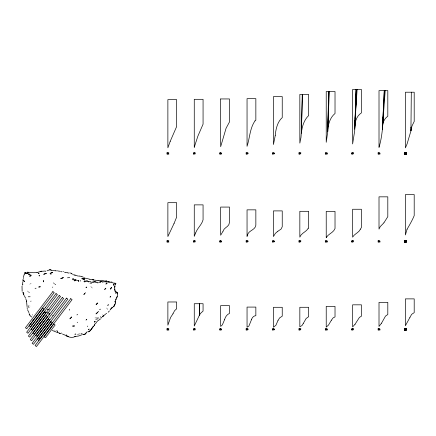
<?xml version="1.0" encoding="UTF-8"?>
<svg xmlns="http://www.w3.org/2000/svg" width="436" height="436" viewBox="0 0 436 436"><rect width="100%" height="100%" fill="white"/><g stroke="black" fill="none" stroke-linecap="round" stroke-linejoin="round"><path stroke-width="0.33" stroke-dasharray="2.18 1.64" d="M82.322 333.208L81.914 333.164L81.832 333.763L81.281 334.009M52.647 287.885L52.914 286.872L52.669 287.177M75.564 334.21L75.275 334.772L75.264 333.872L76.104 334.058M29.877 284.332L30.149 283.841L31.169 283.689M75.264 333.872L74.376 334.33M97.56 319.425L96.754 319.43L96.536 318.994L99.272 318.52M96.536 319.081L95.299 319.228M94.934 317.969L95.74 317.724M76.91 334.57L80.409 334.592M78.709 333.894L80.447 333.916M97.604 318.656L97.56 317.833L99.288 317.877M95.893 318.732L96.536 318.994M56.031 330.619L57.786 330.706M54.298 330.008L55.105 330.161M100.476 317.081L101.01 317.239L100.16 316.291M61.089 332.826L61.716 333.033M29.653 305.87L30.046 306.067M65.978 334.298L66.615 334.706M27.403 290.948L29.795 293.221L29.136 292.065M90.792 286.517L92.677 288.425M97.56 317.833L98.465 318.776M106.613 307.963L107.796 309.505M102.716 314.683L103.021 315.092M32.15 314.247L32.286 315.397M81.914 333.164L82.001 334.14M96.672 317.125L96.727 317.828M54.653 283.896L53.366 282.822L55.661 284.763L54.653 283.896M109.278 282.648L108.918 282.141L109.469 282.98L109.278 282.648"/><path stroke-width="0.65" d="M410.968 127.328L410.963 130.838L410.968 127.247M410.968 127.094L411.312 92.214M382.579 125.9C382.754 122.124 384.661 118.379 387.806 116.232L387.806 90.606L379.009 90.606L379.009 147.39C381.74 138.256 382.661 128.702 383.075 119.202M78.589 281.253L78.594 280.299L78.589 281.253L78.932 280.909M199.306 315.451L200.484 313.43L203.067 311.064L203.067 303.718L194.265 303.718L194.265 326.024L199.306 315.451L199.416 303.718M327.725 131.776L326.226 142.327L326.226 91.555L335.022 91.555L335.022 113.507C329.681 117.818 327.916 125.203 327.725 131.776L327.747 130.364M301.385 131.786L300.982 137.422L299.837 143.133L299.837 94.432L308.633 94.432L308.633 115.605C303.897 120.025 302.017 126.898 301.352 133.144M301.38 131.955L302.257 94.432M327.839 126.811L328.646 91.555M199.301 315.462L199.634 303.718M301.352 132.92L301.39 131.667M301.39 131.645L302.475 94.432M327.736 131.269L327.888 125.933M327.916 124.958L328.864 91.555M30.117 274.593L29.212 274.871L29.239 273.999L28.918 274.446L28.422 274.048M355.024 121.088L355.989 89.451M354.795 125.208L354.735 130.571L352.62 143.984L352.62 89.451L361.417 89.451L361.417 112.88C357.182 115.535 355.356 120.445 354.795 125.208L354.909 123.415M354.779 129.198L354.959 124.102M355.133 119.072L356.174 89.451M327.954 124.086L329.305 91.555M22.819 281.803L22.628 284.223M355.111 119.96L354.8 127.535L354.964 123.933M355.187 118.096L356.365 89.451M327.681 130.587L327.959 123.884M355.493 112.406L356.55 89.451M382.432 129.176L384.236 90.606M83.892 281.503L84.846 281.988L84.867 280.446M382.432 129.132L384.372 90.606M355.52 112.003L355.547 111.48M114.75 287.177L114.924 285.411M354.779 125.65L355.553 111.354M355.558 111.262L356.735 89.451M28.651 306.372L28.683 305.767M382.53 127.089L383.124 116.832M354.877 123.933L354.904 123.497M354.915 123.377L357.111 89.451M22.863 280.937L23.059 279.209M383.031 119.851L385.195 90.606M97.877 283.084L97.936 282.25L96.089 282.365L94.841 281.732L94.372 282.147L92.585 282.332L90.868 282.108L90.634 281.667L88.595 281.678M117.159 296.545L116.63 297.516M88.274 282.038L88.328 281.378M115.409 284.839L115.813 283.378L114.472 283.046M117.486 294.703L117.115 292.507L115.6 291.303L115.704 292.322L115.496 291.515M49.039 314.781L49.175 313.277L49.268 314.601M23.402 277.476L24.056 274.735M24.274 274.625L24.601 273.737M117.409 295.025L117.284 296.502L115.845 299.886M80.382 281.133L80.469 280.446M105.027 281.509L104.951 282.119L105.299 281.743M22.514 285.149L22.879 284.239M114.881 286.294L114.712 287.324L114.848 286.588M110.172 309.92L112.063 307.271M106.744 282.005L106.842 281.454L105.915 281.531M115.126 303.794L114.085 306.077L110.782 309.015M410.935 130.533L411.982 125.982L414.2 121.459L414.2 92.214L405.404 92.214L405.404 147.902L407.022 144.109L410.963 130.838M115.268 303.908L115.344 301.309M22.018 286.13L22.132 291.33M95.146 323.725L94.459 324.597M87.783 331.845L88.84 331.742L89.936 330.962L94.399 325.223M98.814 282.261L100.607 282.103L100.694 281.683L101.572 281.542M115.763 299.745L115.943 298.9M24.792 273.476L25.152 272.429L24.999 272.86M115.175 302.328L115.486 300.66L114.924 301.707L115.333 301.025M353.411 153.941L353.672 152.753L353.149 152.883M353.411 241.915L353.672 240.727L353.149 240.857M353.411 329.883L353.672 328.7L353.149 328.831M405.949 241.849L405.932 240.727L406.308 240.786L406.063 241.915L405.796 241.648M59.879 333.486L59.585 333.033L59.879 333.486L61.323 333.611M91.647 329.158L92.165 327.763M75.897 280.468L74.583 280.844L75.15 279.667L76.376 280.005M274.168 152.753L273.906 153.674L274.566 153.674M274.168 240.727L273.906 241.648L274.566 241.648M274.168 328.7L273.906 329.621L274.566 329.621M405.998 152.753L405.731 153.674L406.526 153.674M405.867 153.674L406.129 152.753L406.461 153.412L406.063 153.941L405.796 153.674M405.998 240.727L405.731 241.648L406.526 241.648M405.867 241.648L406.129 240.727L406.461 241.386L406.063 241.915L406.325 241.648M405.998 328.7L405.731 329.621L406.526 329.621M405.867 329.621L406.129 328.7L406.461 329.36L406.063 329.883L405.796 329.621M114.085 306.077L114.287 305.516M93.402 326.297L92.764 326.935M86.088 332.875L85.761 333.404L86.96 331.883M33.474 320.547L33.458 319.85M25.68 273.159L25.255 273.481L25.473 272.663L24.983 272.609M223.063 231.124C224.12 227.249 229.292 226.998 229.456 222.42L229.456 207.073L220.66 207.073L220.66 235.233L223.009 231.238M84.606 281.585L84.835 281.111M74.583 280.844L75.15 279.667M409.949 317.337L411.66 314.323L414.2 312.65L414.2 298.878L405.404 298.878L405.404 325.719L409.944 317.353M83.45 334.668L84.927 334.232L85.805 333.355M101.054 318.16L101.681 317.326M84.927 334.232L85.293 333.589M99.615 309.756L100.444 309.146M115.398 284.059L115.769 283.438L114.761 283.64M23.255 293.03L23.288 292.442M115.131 291.608L115.202 290.763M404.875 153.941L405.36 153.161L404.875 152.949M405.164 241.135L404.679 241.915L405.404 241.915M404.744 241.915L405.229 241.135L404.679 240.923M404.875 241.915L405.36 241.135L404.875 240.923M404.875 329.883L405.36 329.109L404.875 328.897M96.067 322.782L97.413 321.081L100.503 318.956M115.687 293.548L116.483 292.316L117.082 292.551L117.126 293.063M383.931 222.785L387.806 216.67L387.806 196.838L379.009 196.838L379.009 229.107L380.247 226.578L383.876 222.872M57.481 332.472L57.623 331.48L57.312 331.791M33.043 319.817L33.169 320.449M100.607 282.103L101.435 281.552L104.373 281.623M31.506 317.048L31.038 316.65M94.361 325.376L94.825 324.733M254.984 120.892C249.779 128.413 249.85 137.88 247.049 146.333L247.049 98.672L255.85 98.672L255.85 120.096L254.984 120.886M326.755 153.281L327.283 153.543L327.016 153.941L326.755 153.281L327.153 152.753M326.755 241.255L327.283 241.517L327.016 241.915L326.755 241.255L327.153 240.727M406.194 153.281L406.194 153.941L406.194 152.753L405.796 153.281L406.461 153.014M405.932 153.281L406.325 152.753L406.325 153.941M406.325 153.412L405.932 153.941L406.417 153.161L405.932 152.949M326.755 329.224L327.283 329.491L327.016 329.883L326.755 329.224L327.153 328.7M405.949 241.435L406.461 241.517L406.194 241.915L406.194 240.727L405.796 241.255L406.461 240.988M406.325 241.915L406.325 240.727L405.932 241.255L406.172 241.435M406.325 241.386L405.932 241.915L406.417 241.135L405.932 240.923M406.194 329.224L406.194 329.883L406.194 328.7L405.796 329.224L406.461 328.962M405.932 329.224L406.325 328.7L406.325 329.883M52.456 270.702L50.124 269.715L49.524 269.939M40.761 330.973L40.968 330.701M51.126 324.161L51.432 323.763M94.841 281.732L96.176 281.928M88.808 331.785L90.835 330.047M95.931 323.201L95.528 323.458M29.621 314.574L29.283 314.089L30.226 315.691M84.551 293.581L83.826 294.529L85.543 292.73M106.776 282.997L105.992 284.016L106.776 282.997L107.621 282.975M22.721 292.578L23.048 293.134M49.906 269.71L47.023 270.838M109.436 310.928L108.155 312.247M108.09 305.091L108.422 304.715L107.594 305.462M88.437 329.818L89.178 329.033L88.764 329.382M39.066 275.579L39.562 275.192M405.796 329.093L406.308 329.175M102.694 282.675L103.049 282.31M87.358 326.471L87.745 326.079M23.364 278.402L23.648 278.119M194.925 153.014L195.192 152.753L195.192 153.941M247.713 153.281L248.106 153.014L247.577 152.753M194.925 240.988L195.192 240.727L195.192 241.915M247.713 241.255L248.106 240.988L247.577 240.727M194.925 328.962L195.192 328.7L195.192 329.883M404.81 153.014L405.071 152.753L405.071 153.941M404.875 153.014L405.137 152.753L405.137 153.941M405.006 153.014L405.273 152.753L405.273 153.941M405.796 153.014L406.063 152.753L406.063 153.281M406.063 153.014L406.325 152.753L406.063 153.941L406.325 153.674M247.713 329.224L248.106 328.962L247.577 328.7M404.81 240.988L405.071 240.727L405.071 241.915M404.875 240.988L405.137 240.727L405.137 241.915M405.006 240.988L405.273 240.727L405.273 241.915M405.796 240.988L406.063 240.727L406.308 241.435M404.81 328.962L405.071 328.7L405.071 329.883M404.875 328.962L405.137 328.7L405.137 329.883M405.006 328.962L405.273 328.7L405.273 329.883M405.796 328.962L406.063 328.7L406.063 329.224M406.063 328.962L406.325 328.7L406.063 329.883L406.325 329.621M98.58 311.348L95.991 313.92L97.768 312.35M30.727 301.385L31.032 301.091M91.059 329.551L91.691 328.957L91.146 329.393M102.269 316.912L105.681 314.018M86.017 320.106L86.829 319.375L86.333 319.73M25.255 273.481L26.051 272.794L25.533 272.871M110.014 282.305L111.256 281.956M39.823 323.675L40.085 323.452L40.368 323.986M277.885 231.249L281.046 229.107L282.239 226.775L282.239 210.899L273.443 210.899L273.443 236.557L275.394 233.315L277.797 231.303M108.281 282.359L108.624 282.065M87.276 280.506L87.418 280.991M52.674 315.539L52.958 315.321M106.117 313.702L106.64 313.348M77.695 314.503L76.921 314.896M28.378 307.097L29.136 307.266M26.454 273.328L25.975 273.546L26.819 272.99L26.225 273.045M77.21 322.427L77.652 322.237M81.69 334.875L78.714 335.971L74.812 336.625L75.248 336.494C72.447 338.102 69.008 337.453 66.436 335.715L68.403 336.734L63.187 334.276M37.654 272.38L40.755 271.361L45.11 271.05M113.633 306.192L114.118 306.039M30.918 275.879L29.637 276.266L31.392 275.198L30.079 275.078M85.216 281.634L88.007 281.645M99.779 281.879L100.694 281.683M35.076 288.365L36.046 288.218M84.006 334.401L82.475 334.559M67.493 277.814L69.706 277.47M61.983 271.535L61.743 271.89M36.602 272.707L37.496 272.576M36.406 272.538L33.926 272.74L27.332 272.217L28.324 272.298M84.415 334.248L84.971 334.172M73.019 326.133L74.567 325.965L72.327 326.052M68 273.072L68.877 272.98M97.642 280.528L98.383 280.495M97.381 280.555L89.881 279.362M94.459 281.721L92.683 281.836M55.536 270.74L52.925 270.663M98.591 280.473L101.904 280.304L103.659 280.664M114.499 304.59L114.979 304.579M26.994 273.236L27.593 273.225L26.732 273.699L28.444 273.41M104.477 280.871L105.354 280.86M28.231 296.769L30.128 296.742M166.95 152.622L166.95 154.072M168.007 152.622L168.007 154.072M193.475 152.622L193.475 154.072M194.532 152.622L194.532 154.072M219.733 152.622L219.733 154.072M220.79 152.622L220.79 154.072M246.127 152.622L246.127 154.072M247.185 152.622L247.185 154.072M272.451 152.622L272.451 154.072M273.508 152.622L273.508 154.072M298.911 152.622L298.911 154.072M299.968 152.622L299.968 154.072M325.305 152.622L325.305 154.072M326.357 152.622L326.357 154.072M351.694 152.622L351.694 154.072M352.751 152.622L352.751 154.072M378.088 152.622L378.088 154.072M379.14 152.622L379.14 154.072M404.281 152.622L404.744 152.622M405.338 152.622L405.796 152.622L405.796 154.072M300.889 152.753L300.36 152.753L300.36 153.281L300.889 153.543L300.36 153.941M405.12 152.813L405.12 153.875M405.796 152.753L406.461 152.753L406.194 153.941L405.932 153.674M406.461 153.412L405.796 153.145M406.308 153.875L405.949 153.875L405.932 152.753M221.717 153.941L221.188 153.941L221.673 153.161L221.188 152.949M247.577 153.941L248.106 153.674L247.844 153.281M405.404 153.941L404.679 153.941L405.229 153.161L404.679 152.949M406.461 153.941L405.796 153.941L406.287 153.161L405.796 152.949M167.217 154.006L167.746 154.006M168.405 154.006L168.934 154.006M193.742 154.006L194.265 154.006M220 154.006L220.529 154.006M246.389 154.006L246.918 154.006M272.718 154.006L273.247 154.006M299.178 154.006L299.701 154.006M325.567 154.006L326.095 154.006M326.755 154.006L327.283 154.006M351.961 154.006L352.484 154.006M378.35 154.006L378.879 154.006M379.538 154.006L380.067 154.006M406.461 154.006L404.281 154.072L404.346 152.622M166.95 240.59L166.95 242.045M168.007 240.59L168.007 242.045M193.475 240.59L193.475 242.045M194.532 240.59L194.532 242.045M219.733 240.59L219.733 242.045M220.79 240.59L220.79 242.045M246.127 240.59L246.127 242.045M247.185 240.59L247.185 242.045M272.451 240.59L272.451 242.045M273.508 240.59L273.508 242.045M298.911 240.59L298.911 242.045M299.968 240.59L299.968 242.045M325.305 240.59L325.305 242.045M326.357 240.59L326.357 242.045M351.694 240.59L351.694 242.045M352.751 240.59L352.751 242.045M378.088 240.59L378.088 242.045M379.14 240.59L379.14 242.045M404.744 240.59L404.281 240.59L404.346 242.045M405.338 240.59L405.796 240.59L405.796 242.045L405.338 242.045M300.889 240.727L300.36 240.727L300.36 241.255L300.889 241.517L300.36 241.915M405.796 240.727L406.461 240.727L406.194 241.915L405.932 241.648M405.12 240.786L404.897 241.849M406.461 241.386L405.796 241.119M221.717 241.915L221.188 241.915L221.673 241.135L221.188 240.923M247.577 241.915L248.106 241.648L247.844 241.255M406.461 241.915L405.796 241.915L406.287 241.135L405.796 240.923M167.217 241.98L167.746 241.98M168.405 241.98L168.934 241.98M193.742 241.98L194.265 241.98M220 241.98L220.529 241.98M246.389 241.98L246.918 241.98M272.718 241.98L273.247 241.98M299.178 241.98L299.701 241.98M325.567 241.98L326.095 241.98M326.755 241.98L327.283 241.98M351.961 241.98L352.484 241.98M378.35 241.98L378.879 241.98M379.538 241.98L380.067 241.98M404.744 241.98L405.273 241.98M405.796 241.98L406.461 241.98M404.281 242.045L404.744 242.045M85.979 280.577L86.601 280.577M166.95 328.564L166.95 330.019M168.007 328.564L168.007 330.019M193.475 328.564L193.475 330.019M194.532 328.564L194.532 330.019M219.733 328.564L219.733 330.019M220.79 328.564L220.79 330.019M246.127 328.564L246.127 330.019M247.185 328.564L247.185 330.019M272.451 328.564L272.451 330.019M273.508 328.564L273.508 330.019M298.911 328.564L298.911 330.019M299.968 328.564L299.968 330.019M325.305 328.564L325.305 330.019M326.357 328.564L326.357 330.019M351.694 328.564L351.694 330.019M352.751 328.564L352.751 330.019M378.088 328.564L378.088 330.019M379.14 328.564L379.14 330.019M404.744 328.564L404.281 328.564L404.346 330.019M405.338 328.564L405.796 328.564L405.796 330.019M300.889 328.7L300.36 328.7L300.36 329.224L300.889 329.491L300.36 329.883M405.796 328.7L406.461 328.7L406.194 329.883L405.932 329.621M405.12 328.76L405.12 329.823M405.949 328.76L406.308 328.76M406.063 329.36L406.461 329.36M406.308 329.823L405.949 329.823L405.932 328.7M221.717 329.883L221.188 329.883L221.673 329.109L221.188 328.897M247.577 329.883L248.106 329.621L247.844 329.224M405.404 329.883L404.679 329.883L405.229 329.109L404.679 328.897M406.461 329.883L405.796 329.883L406.287 329.109L405.796 328.897M167.217 329.954L167.746 329.954M168.405 329.954L168.934 329.954M193.742 329.954L194.265 329.954M220 329.954L220.529 329.954M246.389 329.954L246.918 329.954M272.718 329.954L273.247 329.954M299.178 329.954L299.701 329.954M325.567 329.954L326.095 329.954M326.755 329.954L327.283 329.954M351.961 329.954L352.484 329.954M378.35 329.954L378.879 329.954M379.538 329.954L380.067 329.954M404.281 330.019L406.461 329.954M72.85 279.787L74.839 279.863M55.595 270.832L56.473 270.86M89.93 283.1L91.658 283.226M67.803 272.756L65.264 272.342M108.335 281.525L109.714 281.607M58.19 271.018L59.939 271.257M78.453 276.032L79.336 276.092M76.774 280.522L78.333 280.708M83.521 278.964L84.48 279.062L81.772 278.697L84.54 279.04L82.649 278.833M81.99 276.767L83.102 276.991M79.624 276.043L81.919 276.604M59.378 333.262L59.917 333.338M75.106 275.209L73.281 274.724M45.273 271.159L45.655 271.219M69.76 272.914L71.117 273.225L71.466 273.677M113.752 283.117L114.178 283.193M60.659 271.514L61.225 271.617M87.625 278.691L84.693 278.086L83.756 277.465M88.088 278.806L89.8 279.242M50.353 269.884L51.203 270.097M64.501 272.178L65.024 272.309M107.234 281.351L108.379 281.814M92.318 279.541L93.473 279.885L92.301 279.476M77.924 276.037L74.769 274.991M52.293 330.466L56.816 332.265M63.133 271.557L63.498 271.677M57.121 270.767L57.552 270.925M58.778 333.017L57.672 332.188M62.424 333.998L62.795 334.145M405.932 328.897L406.417 329.109L405.932 329.883L406.325 329.36L406.085 329.175M112.575 282.441L111.801 282.087M39.496 319.098L39.12 318.885M44.706 326.504L45.181 326.76M114.695 290.757L115.071 290.976M27.392 309.015L27.724 309.211M115.714 283.825L115.813 283.378M45.398 312.71L45.742 312.928M38.651 337.818L40.063 338.723M116.679 292.6L117.42 293.085L117.524 293.722M42.788 321.85L43.328 322.209M72.621 274.315L71.542 273.579M23.331 292.905L23.849 293.265M36.166 316.661L36.559 316.999M44.347 312.002L44.674 312.236M30.427 324.21L31.757 325.223M50.194 322.624L50.483 322.853M405.932 153.145L406.325 153.543M405.932 241.119L406.325 241.517M405.932 329.093L406.325 329.491M23.958 281.057L24.307 281.46L23.604 280.403L24.307 281.46M47.682 312.301L48.025 312.972M28.918 274.446L29.212 274.871M29.479 314.525L29.921 315.184M24.247 295.575L23.272 293.793M29.239 273.999L29.506 274.527M25.457 297.952L24.547 296.175M27.713 310.154L28.918 312.617M30.82 316.165L31.016 316.678M45.464 307.473L45.606 307.838M25.784 298.807L26.111 299.739M113.028 282.686L113.224 283.329M111.06 282.125L111.229 282.659M115.039 290.327L114.668 288.038M39.191 275.579L39.278 276.043M29.114 313.609L29.201 314.192M69.509 309.2L69.564 310.187M27.136 307.549L27.179 308.416M114.537 289.057L114.581 289.924M26.498 300.742L27.081 306.682M406.085 152.813L406.085 153.875M406.085 240.786L406.085 241.849M406.085 328.76L406.085 329.823M405.665 152.622L405.665 154.072M405.665 240.59L405.665 242.045M405.665 328.564L405.665 330.019M405.6 152.622L405.6 154.072M405.6 240.59L405.6 242.045M405.6 328.564L405.6 330.019M405.469 152.622L405.535 154.072M405.469 240.59L405.535 242.045M405.469 328.564L405.535 330.019M404.613 152.622L404.613 154.072M404.613 240.59L404.613 242.045M404.613 328.564L404.613 330.019M404.477 152.622L404.477 154.072M404.477 240.59L404.477 242.045M404.477 328.564L404.477 330.019M404.412 152.622L404.412 154.072M404.412 240.59L404.412 242.045M404.412 328.564L404.412 330.019M274.369 153.412L274.369 153.941M274.369 241.386L274.369 241.915M274.369 329.36L274.369 329.883M220.66 98.945L220.66 146.698L226.082 128.233L229.456 121.966L229.456 98.945L220.66 98.945M275.214 135.71L273.443 144.55L273.443 96.601L282.239 96.601L282.239 117.627C277.269 121.966 275.792 129.394 275.214 135.71M407.077 229.194L405.404 234.966L405.404 194.581L414.2 194.581L414.2 215.657C412.216 220.398 409.66 224.867 407.077 229.194M194.538 146.398L194.265 147.363L194.265 99.315L203.067 99.315L203.067 124.167L197.879 136.146L194.538 146.398M251.55 319.528L248.891 326.063L247.049 327.218L247.049 307.086L255.85 307.086L255.85 315.702C253.714 315.724 252.09 317.593 251.55 319.528M174.057 223.439L167.876 236.546L167.876 202.685L176.673 202.685L176.673 217.041L174.057 223.439M172.967 313.827L170.612 317.397L167.876 325.207L167.876 301.974L176.673 301.974L176.673 308.764L174.558 310.721L172.967 313.827M247.441 235.211L247.049 236.426L247.049 209.847L255.85 209.847L255.85 225.254C255.131 230.328 248.4 230.301 247.441 235.211M26.509 300.835L26.547 301.39L26.509 300.835M195.611 232.977L194.265 236.361L194.265 204.871L203.067 204.871L203.067 219.837C201.672 224.916 197.377 228.099 195.611 232.977M224.622 319.561L222.387 324.825L220.66 326.439L220.66 305.609L229.456 305.609L229.456 313.473C226.943 314.47 225.276 316.983 224.622 319.561M170.209 141.335L167.876 147.804L167.876 99.637L176.673 99.637L176.673 126.495L170.209 141.335M278.005 320.476L275.874 325.321L273.443 327.218L273.443 307.298L282.239 307.298L282.239 316.171L279.585 317.942L278.026 320.438M303.205 323.61L302.001 325.534L299.837 326.82L299.837 307.282L308.633 307.282L308.633 316.716L306.143 318.465L303.205 323.61M331.415 320.177L328.499 325.082L326.226 327.104L326.226 306.383L335.022 306.383L335.022 316.901L333.137 317.866L331.415 320.177M360.425 229.156C358.866 232.731 354.446 233.794 352.62 237.157L352.62 209.258L361.417 209.258L361.417 227.494L360.425 229.156M381.533 323.174L379.009 326.455L379.009 302.371L387.806 302.371L387.806 314.525L385.506 316.073L381.533 323.174M308.148 228.48C306.094 231.996 301.271 233.009 299.837 237.162L299.837 211.307L308.633 211.307L308.633 227.668L308.148 228.48M355.029 324.286L352.62 326.913L352.62 304.829L361.417 304.829L361.417 316.214L359.417 317.397L355.029 324.286M113.785 284.632L113.415 285.28L114.15 284.245L113.785 284.632M326.504 237.179L326.226 237.582L326.226 211.4L335.022 211.4L335.022 228.551C333.475 232.65 328.739 233.674 326.504 237.179M110.363 296.714L110.036 297.194L110.793 296.344L110.363 296.714M111.027 288.142L110.313 289.133L111.681 287.302L111.027 288.142M95.13 321.261L94.361 322.057L95.13 321.261M41.78 324.389L41.584 324.646L41.78 324.389M52.887 291.597L25.43 327.741L26.76 328.749L54.217 292.611L52.887 291.597M42.69 308.072L29.196 325.834L30.525 326.847L44.025 309.08L42.69 308.072M56.026 293.581L26.645 332.248L27.975 333.257L57.356 294.589L56.026 293.581M44.706 311.527L31.185 329.316L32.52 330.33L46.036 312.541L44.706 311.527M59.192 295.521L28.373 336.074L29.703 337.088L60.522 296.529L59.192 295.521M46.243 315.61L32.902 333.169L34.237 334.178L47.573 316.623L46.243 315.61M62.299 297.537L30.275 339.677L31.605 340.69L63.629 298.551L62.299 297.537M48.391 318.896L35.845 335.404L37.174 336.412L49.72 319.904L48.391 318.896M66.495 298.12L32.16 343.301L33.496 344.315L67.825 299.134L66.495 298.12M50.914 321.681L37.42 339.442L38.831 340.347L52.244 322.689L50.914 321.681M70.746 298.638L35.103 345.541L36.433 346.549L72.076 299.641L70.746 298.638M53.786 324.008L44.118 336.728L45.448 337.742L55.116 325.022L53.786 324.008M71.657 317.021L69.973 318.781L71.657 317.021M103.316 315.773L102.825 316.4L103.316 315.773M105.447 288.578L104.656 289.493L105.85 288.212L105.447 288.578M96.945 303.783L96.073 304.737L97.735 302.966L96.945 303.783M379.914 153.232L379.691 153.875L379.691 152.813L379.914 153.232M379.914 241.201L379.691 241.849L379.691 240.786L379.914 241.201M379.914 329.175L379.691 329.823L379.691 328.76L379.914 329.175M86.715 287.106L86.061 287.651L86.715 287.106M72.959 278.887L72.567 279.187L73.477 278.893L72.959 278.887M51.268 272.773L50.151 273.427L50.963 274.124L50.151 273.427L52.734 272.533L51.268 272.773M62.086 278.054L60.724 278.691L63.443 277.601L62.086 278.054M45.055 273.781L43.693 274.293L46.418 273.339L45.055 273.781M49.938 329.578L49.235 329.502L49.938 329.578M106.482 281.04L105.572 281.269L106.956 281.089L106.482 281.04M40.248 286.774L38.815 287.024L40.248 286.774M41.131 271.301L40.755 271.361L41.714 271.23L41.131 271.301M39.038 273.198L38.259 273.301L39.038 273.198M48.265 309.293L47.519 309.315L49.181 309.44L48.265 309.293M167.593 152.813L167.37 153.875L167.593 152.813M168.781 152.813L168.558 153.875L168.781 152.813M194.118 152.813L193.889 153.875L194.118 152.813M220.376 152.813L220.153 153.875L220.376 152.813M246.765 152.813L246.542 153.875L246.765 152.813M273.094 152.813L272.871 153.875L273.094 152.813M299.554 152.813L299.325 153.875L299.554 152.813M325.943 152.813L325.719 153.875L325.943 152.813M352.337 152.813L352.114 153.875L352.337 152.813M378.726 152.813L378.503 153.875L378.726 152.813M167.593 240.786L167.37 241.849L167.593 240.786M168.781 240.786L168.558 241.849L168.781 240.786M194.118 240.786L193.889 241.849L194.118 240.786M220.376 240.786L220.153 241.849L220.376 240.786M246.765 240.786L246.542 241.849L246.765 240.786M273.094 240.786L272.871 241.849L273.094 240.786M299.554 240.786L299.325 241.849L299.554 240.786M325.943 240.786L325.719 241.849L325.943 240.786M352.337 240.786L352.114 241.849L352.337 240.786M378.726 240.786L378.503 241.849L378.726 240.786M167.593 328.76L167.37 329.823L167.593 328.76M168.781 328.76L168.558 329.823L168.781 328.76M194.118 328.76L193.889 329.823L194.118 328.76M220.376 328.76L220.153 329.823L220.376 328.76M246.765 328.76L246.542 329.823L246.765 328.76M273.094 328.76L272.871 329.823L273.094 328.76M299.554 328.76L299.325 329.823L299.554 328.76M325.943 328.76L325.719 329.823L325.943 328.76M352.337 328.76L352.114 329.823L352.337 328.76M378.726 328.76L378.503 329.823L378.726 328.76M23.571 294.393L23.402 293.913L23.566 294.371M43.393 281.116L43.289 280.577L43.486 281.874L43.393 281.116"/></g></svg>
